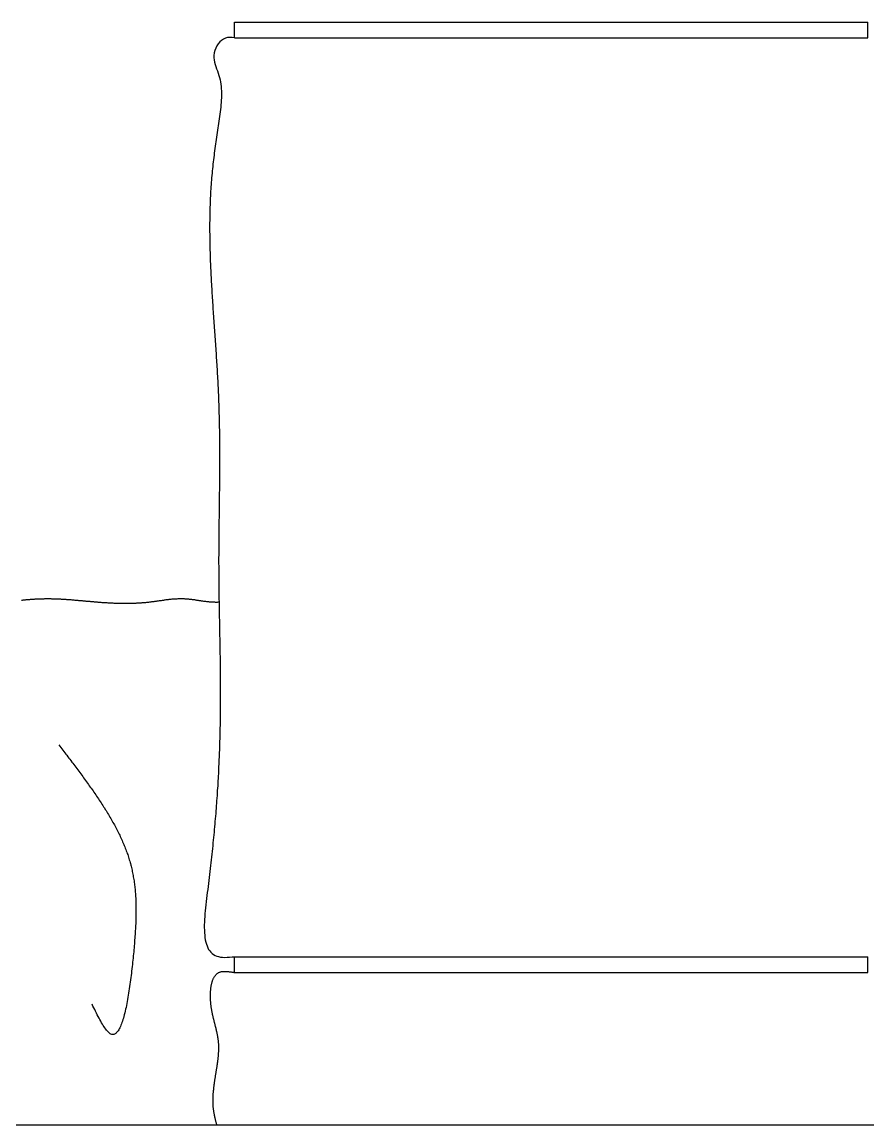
# Model space of a CAD drawing. Extents: x 443 to 1217, y -1921 to -677.
# Drawn here: x 558.48 to 575.82, y -1022.19 to -999.59 of the extents above; entities that cross this region are included whole.
import ezdxf

# ---------------------------------------------------------------- set-up
doc = ezdxf.new("R2010")
doc.units = 0
doc.header["$MEASUREMENT"] = 0
for name, color, linetype in [('1', 7, 'CONTINUOUS'), ('3', 8, 'CONTINUOUS'), ('7', 7, 'CONTINUOUS')]:
    doc.layers.add(name, color=color, linetype=linetype)

msp = doc.modelspace()

# ---------------------------------------------------------------- linework, layer by layer
at = {"layer": '1', "color": 7}
for p, q in [((558.72, -1011.416), (558.735, -1011.415)), ((558.735, -1011.415), (558.75, -1011.414)), ((558.75, -1011.414), (558.765, -1011.414)), ((558.765, -1011.414), (558.781, -1011.413)), ((558.781, -1011.413), (558.796, -1011.412)), ((558.796, -1011.412), (558.811, -1011.411)), ((558.811, -1011.411), (558.828, -1011.411)), ((558.828, -1011.411), (558.843, -1011.41)), ((558.843, -1011.41), (558.858, -1011.41)), ((558.858, -1011.41), (558.873, -1011.409)), ((558.873, -1011.409), (558.889, -1011.409)), ((558.889, -1011.409), (558.904, -1011.408)), ((558.904, -1011.408), (558.919, -1011.408)), ((558.919, -1011.408), (558.934, -1011.408)), ((558.934, -1011.408), (558.95, -1011.407)), ((558.95, -1011.407), (558.965, -1011.407)), ((558.965, -1011.407), (558.98, -1011.407)), ((558.98, -1011.407), (558.995, -1011.407)), ((558.995, -1011.407), (559.011, -1011.407)), ((559.011, -1011.407), (559.026, -1011.407)), ((559.026, -1011.407), (559.041, -1011.407)), ((559.041, -1011.407), (559.056, -1011.407)), ((559.056, -1011.407), (559.072, -1011.407)), ((559.072, -1011.407), (559.088, -1011.408)), ((559.088, -1011.408), (559.103, -1011.408)), ((559.103, -1011.408), (559.119, -1011.408)), ((559.119, -1011.408), (559.134, -1011.409)), ((559.134, -1011.409), (559.149, -1011.409)), ((559.149, -1011.409), (559.164, -1011.409)), ((559.164, -1011.409), (559.18, -1011.41)), ((559.18, -1011.41), (559.195, -1011.411)), ((559.195, -1011.411), (559.21, -1011.411)), ((559.21, -1011.411), (559.225, -1011.412)), ((559.225, -1011.412), (559.241, -1011.412)), ((559.241, -1011.412), (559.256, -1011.413)), ((559.256, -1011.413), (559.271, -1011.414)), ((559.271, -1011.414), (559.286, -1011.415)), ((559.286, -1011.415), (559.302, -1011.415)), ((559.302, -1011.415), (559.317, -1011.416)), ((561.543, -1011.416), (561.559, -1011.414)), ((561.559, -1011.414), (561.574, -1011.413)), ((561.574, -1011.413), (561.589, -1011.412)), ((561.589, -1011.412), (561.604, -1011.411)), ((561.604, -1011.411), (561.62, -1011.41)), ((561.62, -1011.41), (561.635, -1011.409)), ((561.635, -1011.409), (561.65, -1011.408)), ((561.65, -1011.408), (561.665, -1011.408)), ((561.665, -1011.408), (561.681, -1011.407)), ((561.681, -1011.407), (561.696, -1011.407)), ((561.696, -1011.407), (561.711, -1011.406)), ((561.711, -1011.406), (561.727, -1011.406)), ((561.727, -1011.406), (561.742, -1011.406)), ((561.742, -1011.406), (561.757, -1011.406)), ((561.757, -1011.406), (561.772, -1011.406)), ((561.772, -1011.406), (561.788, -1011.407)), ((561.788, -1011.407), (561.803, -1011.407)), ((561.803, -1011.407), (561.818, -1011.408)), ((561.818, -1011.408), (561.833, -1011.409)), ((561.833, -1011.409), (561.849, -1011.41)), ((561.849, -1011.41), (561.864, -1011.411)), ((561.864, -1011.411), (561.879, -1011.412)), ((561.879, -1011.412), (561.894, -1011.413)), ((561.894, -1011.413), (561.91, -1011.415)), ((561.91, -1011.415), (561.925, -1011.416)), ((558.474, -1011.437), (558.49, -1011.435)), ((558.49, -1011.435), (558.505, -1011.434)), ((558.505, -1011.434), (558.52, -1011.433)), ((558.52, -1011.433), (558.536, -1011.431)), ((558.536, -1011.431), (558.551, -1011.43)), ((558.551, -1011.43), (558.567, -1011.428)), ((558.567, -1011.428), (558.582, -1011.427)), ((558.582, -1011.427), (558.598, -1011.425)), ((558.598, -1011.425), (558.613, -1011.424)), ((558.613, -1011.424), (558.628, -1011.423)), ((558.628, -1011.423), (558.643, -1011.422)), ((558.643, -1011.422), (558.659, -1011.421)), ((558.659, -1011.421), (558.674, -1011.42)), ((558.674, -1011.42), (558.689, -1011.419)), ((558.689, -1011.419), (558.704, -1011.418)), ((558.704, -1011.418), (558.72, -1011.416)), ((559.317, -1011.416), (559.333, -1011.418)), ((559.333, -1011.418), (559.349, -1011.419)), ((559.349, -1011.419), (559.364, -1011.42)), ((559.364, -1011.42), (559.379, -1011.421)), ((559.379, -1011.421), (559.394, -1011.422)), ((559.394, -1011.422), (559.41, -1011.423)), ((559.41, -1011.423), (559.425, -1011.424)), ((559.425, -1011.424), (559.44, -1011.425)), ((559.44, -1011.425), (559.455, -1011.426)), ((559.455, -1011.426), (559.471, -1011.427)), ((559.471, -1011.427), (559.486, -1011.428)), ((559.486, -1011.428), (559.501, -1011.43)), ((559.501, -1011.43), (559.516, -1011.431)), ((559.516, -1011.431), (559.532, -1011.432)), ((559.532, -1011.432), (559.547, -1011.434)), ((559.547, -1011.434), (559.563, -1011.435)), ((559.563, -1011.435), (559.578, -1011.436)), ((559.578, -1011.436), (559.594, -1011.437)), ((559.594, -1011.437), (559.609, -1011.438)), ((559.609, -1011.438), (559.624, -1011.44)), ((559.624, -1011.44), (559.64, -1011.442)), ((559.64, -1011.442), (559.655, -1011.443)), ((559.655, -1011.443), (559.67, -1011.445)), ((559.67, -1011.445), (559.685, -1011.446)), ((559.685, -1011.446), (559.701, -1011.447)), ((559.701, -1011.447), (559.716, -1011.448)), ((559.716, -1011.448), (559.731, -1011.45)), ((559.731, -1011.45), (559.746, -1011.451)), ((559.746, -1011.451), (559.762, -1011.452)), ((559.762, -1011.452), (559.778, -1011.455)), ((559.778, -1011.455), (559.793, -1011.456)), ((559.793, -1011.456), (559.808, -1011.457)), ((559.808, -1011.457), (559.824, -1011.458)), ((559.824, -1011.458), (559.839, -1011.46)), ((559.839, -1011.46), (559.854, -1011.461)), ((559.854, -1011.461), (559.869, -1011.462)), ((559.869, -1011.462), (559.885, -1011.463)), ((559.885, -1011.463), (559.9, -1011.466)), ((559.9, -1011.466), (559.915, -1011.467)), ((559.915, -1011.467), (559.93, -1011.468)), ((559.93, -1011.468), (559.947, -1011.469)), ((559.947, -1011.469), (559.962, -1011.471)), ((559.962, -1011.471), (559.977, -1011.472)), ((559.977, -1011.472), (559.993, -1011.473)), ((559.993, -1011.473), (560.008, -1011.474)), ((560.008, -1011.474), (560.023, -1011.475)), ((560.023, -1011.475), (560.038, -1011.476)), ((560.038, -1011.476), (560.054, -1011.478)), ((560.054, -1011.478), (560.069, -1011.48)), ((560.069, -1011.48), (560.084, -1011.481)), ((560.084, -1011.481), (560.1, -1011.482)), ((560.1, -1011.482), (560.116, -1011.483)), ((560.116, -1011.483), (560.131, -1011.484)), ((560.131, -1011.484), (560.146, -1011.485)), ((560.146, -1011.485), (560.162, -1011.486)), ((560.162, -1011.486), (560.177, -1011.487)), ((560.177, -1011.487), (560.192, -1011.487)), ((560.192, -1011.487), (560.207, -1011.488)), ((560.207, -1011.488), (560.223, -1011.489)), ((560.223, -1011.489), (560.238, -1011.491)), ((560.238, -1011.491), (560.254, -1011.492)), ((560.254, -1011.492), (560.269, -1011.493)), ((560.269, -1011.493), (560.285, -1011.493)), ((560.285, -1011.493), (560.3, -1011.494)), ((560.3, -1011.494), (560.315, -1011.495)), ((560.315, -1011.495), (560.33, -1011.495)), ((560.33, -1011.495), (560.346, -1011.496)), ((560.346, -1011.496), (560.361, -1011.497)), ((560.361, -1011.497), (560.376, -1011.497)), ((560.376, -1011.497), (560.393, -1011.498)), ((560.393, -1011.498), (560.408, -1011.498)), ((560.408, -1011.498), (560.423, -1011.499)), ((560.423, -1011.499), (560.438, -1011.499)), ((560.438, -1011.499), (560.454, -1011.499)), ((560.454, -1011.499), (560.469, -1011.5)), ((560.469, -1011.5), (560.484, -1011.5)), ((560.484, -1011.5), (560.499, -1011.5)), ((560.499, -1011.5), (560.515, -1011.501)), ((560.515, -1011.501), (560.531, -1011.501)), ((560.531, -1011.501), (560.546, -1011.501)), ((560.546, -1011.501), (560.561, -1011.501)), ((560.561, -1011.501), (560.577, -1011.501)), ((560.577, -1011.501), (560.592, -1011.501)), ((560.592, -1011.501), (560.607, -1011.501)), ((560.607, -1011.501), (560.623, -1011.501)), ((560.623, -1011.501), (560.638, -1011.501)), ((560.638, -1011.501), (560.653, -1011.501)), ((560.653, -1011.501), (560.669, -1011.501)), ((560.669, -1011.501), (560.685, -1011.501)), ((560.685, -1011.501), (560.7, -1011.501)), ((560.7, -1011.501), (560.715, -1011.5)), ((560.715, -1011.5), (560.73, -1011.5)), ((560.73, -1011.5), (560.746, -1011.5)), ((560.746, -1011.5), (560.761, -1011.499)), ((560.761, -1011.499), (560.776, -1011.499)), ((560.776, -1011.499), (560.791, -1011.498)), ((560.791, -1011.498), (560.807, -1011.497)), ((560.807, -1011.497), (560.823, -1011.497)), ((560.823, -1011.497), (560.838, -1011.496)), ((560.838, -1011.496), (560.854, -1011.495)), ((560.854, -1011.495), (560.869, -1011.495)), ((560.869, -1011.495), (560.884, -1011.494)), ((560.884, -1011.494), (560.899, -1011.493)), ((560.899, -1011.493), (560.915, -1011.492)), ((560.915, -1011.492), (560.93, -1011.491)), ((560.93, -1011.491), (560.945, -1011.489)), ((560.945, -1011.489), (560.96, -1011.488)), ((560.96, -1011.488), (560.977, -1011.487)), ((560.977, -1011.487), (560.992, -1011.485)), ((560.992, -1011.485), (561.007, -1011.484)), ((561.007, -1011.484), (561.022, -1011.483)), ((561.022, -1011.483), (561.038, -1011.482)), ((561.038, -1011.482), (561.053, -1011.48)), ((561.053, -1011.48), (561.068, -1011.479)), ((561.068, -1011.479), (561.084, -1011.476)), ((561.084, -1011.476), (561.099, -1011.474)), ((561.099, -1011.474), (561.114, -1011.473)), ((561.114, -1011.473), (561.129, -1011.471)), ((561.129, -1011.471), (561.145, -1011.469)), ((561.145, -1011.469), (561.16, -1011.467)), ((561.16, -1011.467), (561.176, -1011.464)), ((561.176, -1011.464), (561.191, -1011.463)), ((561.191, -1011.463), (561.207, -1011.461)), ((561.207, -1011.461), (561.222, -1011.459)), ((561.222, -1011.459), (561.237, -1011.457)), ((561.237, -1011.457), (561.252, -1011.455)), ((561.252, -1011.455), (561.268, -1011.452)), ((561.268, -1011.452), (561.283, -1011.45)), ((561.283, -1011.45), (561.298, -1011.448)), ((561.298, -1011.448), (561.313, -1011.446)), ((561.313, -1011.446), (561.329, -1011.444)), ((561.329, -1011.444), (561.344, -1011.442)), ((561.344, -1011.442), (561.359, -1011.439)), ((561.359, -1011.439), (561.375, -1011.437)), ((561.375, -1011.437), (561.39, -1011.435)), ((561.39, -1011.435), (561.405, -1011.433)), ((561.405, -1011.433), (561.42, -1011.431)), ((561.42, -1011.431), (561.436, -1011.428)), ((561.436, -1011.428), (561.451, -1011.426)), ((561.451, -1011.426), (561.466, -1011.425)), ((561.466, -1011.425), (561.482, -1011.423)), ((561.482, -1011.423), (561.498, -1011.421)), ((561.498, -1011.421), (561.513, -1011.42)), ((561.513, -1011.42), (561.528, -1011.418)), ((561.528, -1011.418), (561.543, -1011.416)), ((561.925, -1011.416), (561.94, -1011.419)), ((561.94, -1011.419), (561.955, -1011.421)), ((561.955, -1011.421), (561.971, -1011.423)), ((561.971, -1011.423), (561.986, -1011.424)), ((561.986, -1011.424), (562.001, -1011.426)), ((562.001, -1011.426), (562.016, -1011.428)), ((562.016, -1011.428), (562.032, -1011.431)), ((562.032, -1011.431), (562.047, -1011.433)), ((562.047, -1011.433), (562.062, -1011.435)), ((562.062, -1011.435), (562.077, -1011.437)), ((562.077, -1011.437), (562.093, -1011.44)), ((562.093, -1011.44), (562.108, -1011.443)), ((562.108, -1011.443), (562.123, -1011.445)), ((562.123, -1011.445), (562.138, -1011.447)), ((562.138, -1011.447), (562.154, -1011.449)), ((562.154, -1011.449), (562.169, -1011.451)), ((562.169, -1011.451), (562.184, -1011.454)), ((562.184, -1011.454), (562.2, -1011.456)), ((562.2, -1011.456), (562.215, -1011.458)), ((562.215, -1011.458), (562.23, -1011.46)), ((562.23, -1011.46), (562.245, -1011.461)), ((562.245, -1011.461), (562.261, -1011.463)), ((562.261, -1011.463), (562.276, -1011.466)), ((562.276, -1011.466), (562.291, -1011.467)), ((562.291, -1011.467), (562.306, -1011.469)), ((562.306, -1011.469), (562.322, -1011.47)), ((562.322, -1011.47), (562.337, -1011.471)), ((562.337, -1011.471), (562.352, -1011.472)), ((562.352, -1011.472), (562.367, -1011.473)), ((562.367, -1011.473), (562.383, -1011.474)), ((562.383, -1011.474), (562.398, -1011.475)), ((562.398, -1011.475), (562.413, -1011.475)), ((562.413, -1011.475), (562.429, -1011.475)), ((562.429, -1011.475), (562.445, -1011.476)), ((562.445, -1011.476), (562.46, -1011.476)), ((562.46, -1011.476), (562.475, -1011.476)), ((562.475, -1011.476), (562.49, -1011.476)), ((562.49, -1011.476), (562.506, -1011.475)), ((562.506, -1011.475), (562.521, -1011.475)), ((559.235, -1014.402), (559.256, -1014.429)), ((559.256, -1014.429), (559.277, -1014.456)), ((559.277, -1014.456), (559.297, -1014.483)), ((559.297, -1014.483), (559.318, -1014.51)), ((559.318, -1014.51), (559.339, -1014.538)), ((559.339, -1014.538), (559.359, -1014.565)), ((559.359, -1014.565), (559.38, -1014.591)), ((559.38, -1014.591), (559.401, -1014.618)), ((559.401, -1014.618), (559.422, -1014.646)), ((559.422, -1014.646), (559.442, -1014.673)), ((559.442, -1014.673), (559.463, -1014.7)), ((559.463, -1014.7), (559.483, -1014.727)), ((559.483, -1014.727), (559.503, -1014.755)), ((559.503, -1014.755), (559.524, -1014.781)), ((559.524, -1014.781), (559.545, -1014.808)), ((559.545, -1014.808), (559.565, -1014.835)), ((559.565, -1014.835), (559.585, -1014.862)), ((559.585, -1014.862), (559.606, -1014.89)), ((559.606, -1014.89), (559.625, -1014.916)), ((559.625, -1014.916), (559.646, -1014.943)), ((559.646, -1014.943), (559.666, -1014.97)), ((559.666, -1014.97), (559.686, -1014.998)), ((559.686, -1014.998), (559.706, -1015.025)), ((559.706, -1015.025), (559.726, -1015.051)), ((559.726, -1015.051), (559.745, -1015.078)), ((559.745, -1015.078), (559.765, -1015.106)), ((559.765, -1015.106), (559.784, -1015.133)), ((559.784, -1015.133), (559.804, -1015.16)), ((559.804, -1015.16), (559.824, -1015.186)), ((559.824, -1015.186), (559.843, -1015.213)), ((559.843, -1015.213), (559.862, -1015.241)), ((559.862, -1015.241), (559.881, -1015.268)), ((559.881, -1015.268), (559.9, -1015.294)), ((559.9, -1015.294), (559.92, -1015.321)), ((559.92, -1015.321), (559.938, -1015.349)), ((559.938, -1015.349), (559.957, -1015.376)), ((559.957, -1015.376), (559.975, -1015.402)), ((559.975, -1015.402), (559.994, -1015.429)), ((559.994, -1015.429), (560.012, -1015.456)), ((560.012, -1015.456), (560.03, -1015.483)), ((560.03, -1015.483), (560.048, -1015.51)), ((560.048, -1015.51), (560.066, -1015.537)), ((560.066, -1015.537), (560.084, -1015.563)), ((560.084, -1015.563), (560.102, -1015.591)), ((560.102, -1015.591), (560.119, -1015.618)), ((560.119, -1015.618), (560.136, -1015.644)), ((560.136, -1015.644), (560.153, -1015.671)), ((560.153, -1015.671), (560.17, -1015.697)), ((560.17, -1015.697), (560.187, -1015.725)), ((560.187, -1015.725), (560.204, -1015.752)), ((560.204, -1015.752), (560.22, -1015.778)), ((560.22, -1015.778), (560.237, -1015.805)), ((560.237, -1015.805), (560.253, -1015.831)), ((560.253, -1015.831), (560.268, -1015.859)), ((560.268, -1015.859), (560.285, -1015.885)), ((560.285, -1015.885), (560.3, -1015.912)), ((560.3, -1015.912), (560.315, -1015.938)), ((560.315, -1015.938), (560.33, -1015.965)), ((560.33, -1015.965), (560.346, -1015.992)), ((560.346, -1015.992), (560.361, -1016.019)), ((560.361, -1016.019), (560.375, -1016.045)), ((560.375, -1016.045), (560.389, -1016.072)), ((560.389, -1016.072), (560.403, -1016.098)), ((560.403, -1016.098), (560.418, -1016.125)), ((560.418, -1016.125), (560.432, -1016.152)), ((560.432, -1016.152), (560.445, -1016.178)), ((560.445, -1016.178), (560.458, -1016.205)), ((560.458, -1016.205), (560.471, -1016.231)), ((560.471, -1016.231), (560.484, -1016.257)), ((560.484, -1016.257), (560.497, -1016.285)), ((560.497, -1016.285), (560.509, -1016.311)), ((560.509, -1016.311), (560.521, -1016.337)), ((560.521, -1016.337), (560.533, -1016.363)), ((560.533, -1016.363), (560.545, -1016.39)), ((560.545, -1016.39), (560.557, -1016.417)), ((560.557, -1016.417), (560.568, -1016.443)), ((560.568, -1016.443), (560.579, -1016.469)), ((560.579, -1016.469), (560.59, -1016.496)), ((560.59, -1016.496), (560.6, -1016.522)), ((560.6, -1016.522), (560.611, -1016.548)), ((560.611, -1016.548), (560.62, -1016.575)), ((560.62, -1016.575), (560.63, -1016.601)), ((560.63, -1016.601), (560.639, -1016.627)), ((560.639, -1016.627), (560.648, -1016.653)), ((560.648, -1016.653), (560.657, -1016.68)), ((560.657, -1016.68), (560.665, -1016.706)), ((560.665, -1016.706), (560.674, -1016.733)), ((560.674, -1016.733), (560.681, -1016.759)), ((560.681, -1016.759), (560.69, -1016.785)), ((560.69, -1016.785), (560.698, -1016.812)), ((560.698, -1016.812), (560.704, -1016.838)), ((560.704, -1016.838), (560.712, -1016.866)), ((560.712, -1016.866), (560.718, -1016.892)), ((560.718, -1016.892), (560.725, -1016.919)), ((560.725, -1016.919), (560.732, -1016.945)), ((560.732, -1016.945), (560.738, -1016.972)), ((560.738, -1016.972), (560.743, -1017)), ((560.743, -1017), (560.749, -1017.027)), ((560.749, -1017.027), (560.754, -1017.054)), ((560.754, -1017.054), (560.76, -1017.081)), ((560.76, -1017.081), (560.764, -1017.109)), ((560.764, -1017.109), (560.77, -1017.137)), ((560.77, -1017.137), (560.774, -1017.164)), ((560.774, -1017.164), (560.778, -1017.193)), ((560.778, -1017.193), (560.782, -1017.221)), ((560.782, -1017.221), (560.786, -1017.249)), ((560.786, -1017.249), (560.789, -1017.278)), ((560.789, -1017.278), (560.793, -1017.306)), ((560.793, -1017.306), (560.796, -1017.335)), ((560.796, -1017.335), (560.799, -1017.364)), ((560.799, -1017.364), (560.801, -1017.393)), ((560.801, -1017.393), (560.805, -1017.422)), ((560.805, -1017.422), (560.807, -1017.453)), ((560.807, -1017.453), (560.809, -1017.482)), ((560.809, -1017.482), (560.81, -1017.513)), ((560.81, -1017.513), (560.812, -1017.543)), ((560.812, -1017.543), (560.813, -1017.574)), ((560.813, -1017.574), (560.814, -1017.604)), ((560.814, -1017.604), (560.815, -1017.636)), ((560.815, -1017.636), (560.817, -1017.668)), ((560.817, -1017.668), (560.818, -1017.699)), ((560.818, -1017.699), (560.818, -1017.731)), ((560.818, -1017.731), (560.818, -1017.764)), ((560.815, -1017.963), (560.814, -1017.998)), ((560.817, -1017.929), (560.815, -1017.963)), ((560.818, -1017.895), (560.817, -1017.929)), ((560.818, -1017.764), (560.818, -1017.796)), ((560.818, -1017.796), (560.818, -1017.829)), ((560.818, -1017.829), (560.818, -1017.862)), ((560.818, -1017.862), (560.818, -1017.895)), ((560.807, -1018.176), (560.805, -1018.213)), ((560.809, -1018.14), (560.807, -1018.176)), ((560.81, -1018.104), (560.809, -1018.14)), ((560.812, -1018.068), (560.81, -1018.104)), ((560.813, -1018.033), (560.812, -1018.068)), ((560.814, -1017.998), (560.813, -1018.033)), ((560.791, -1018.402), (560.788, -1018.441)), ((560.795, -1018.363), (560.791, -1018.402)), ((560.797, -1018.325), (560.795, -1018.363)), ((560.8, -1018.288), (560.797, -1018.325)), ((560.802, -1018.25), (560.8, -1018.288)), ((560.805, -1018.213), (560.802, -1018.25)), ((560.771, -1018.644), (560.766, -1018.686)), ((560.775, -1018.603), (560.771, -1018.644)), ((560.778, -1018.561), (560.775, -1018.603)), ((560.782, -1018.521), (560.778, -1018.561)), ((560.785, -1018.481), (560.782, -1018.521)), ((560.788, -1018.441), (560.785, -1018.481)), ((560.749, -1018.859), (560.745, -1018.902)), ((560.753, -1018.814), (560.749, -1018.859)), ((560.759, -1018.772), (560.753, -1018.814)), ((560.763, -1018.728), (560.759, -1018.772)), ((560.766, -1018.686), (560.763, -1018.728)), ((560.724, -1019.083), (560.718, -1019.128)), ((560.729, -1019.038), (560.724, -1019.083)), ((560.735, -1018.993), (560.729, -1019.038)), ((560.739, -1018.947), (560.735, -1018.993)), ((560.745, -1018.902), (560.739, -1018.947)), ((560.694, -1019.31), (560.688, -1019.356)), ((560.701, -1019.265), (560.694, -1019.31)), ((560.706, -1019.22), (560.701, -1019.265)), ((560.713, -1019.174), (560.706, -1019.22)), ((560.718, -1019.128), (560.713, -1019.174)), ((560.661, -1019.533), (560.653, -1019.576)), ((560.668, -1019.49), (560.661, -1019.533)), ((560.675, -1019.445), (560.668, -1019.49)), ((560.681, -1019.401), (560.675, -1019.445)), ((560.688, -1019.356), (560.681, -1019.401)), ((559.937, -1019.756), (559.918, -1019.719)), ((559.954, -1019.792), (559.937, -1019.756)), ((560.623, -1019.744), (560.614, -1019.783)), ((560.63, -1019.702), (560.623, -1019.744)), ((560.638, -1019.661), (560.63, -1019.702)), ((560.647, -1019.62), (560.638, -1019.661)), ((560.653, -1019.576), (560.647, -1019.62)), ((559.972, -1019.828), (559.954, -1019.792)), ((559.99, -1019.864), (559.972, -1019.828)), ((560.008, -1019.9), (559.99, -1019.864)), ((560.025, -1019.935), (560.008, -1019.9)), ((560.044, -1019.968), (560.025, -1019.935)), ((560.061, -1020.002), (560.044, -1019.968)), ((560.079, -1020.035), (560.061, -1020.002)), ((560.56, -1020.002), (560.551, -1020.035)), ((560.57, -1019.968), (560.56, -1020.002)), ((560.579, -1019.933), (560.57, -1019.968)), ((560.588, -1019.897), (560.579, -1019.933)), ((560.597, -1019.86), (560.588, -1019.897)), ((560.606, -1019.822), (560.597, -1019.86)), ((560.614, -1019.783), (560.606, -1019.822)), ((560.096, -1020.066), (560.079, -1020.035)), ((560.114, -1020.097), (560.096, -1020.066)), ((560.13, -1020.125), (560.114, -1020.097)), ((560.147, -1020.154), (560.13, -1020.125)), ((560.164, -1020.18), (560.147, -1020.154)), ((560.181, -1020.204), (560.164, -1020.18)), ((560.197, -1020.228), (560.181, -1020.204)), ((560.214, -1020.248), (560.197, -1020.228)), ((560.476, -1020.222), (560.464, -1020.243)), ((560.487, -1020.2), (560.476, -1020.222)), ((560.498, -1020.176), (560.487, -1020.2)), ((560.509, -1020.151), (560.498, -1020.176)), ((560.52, -1020.124), (560.509, -1020.151)), ((560.53, -1020.096), (560.52, -1020.124)), ((560.541, -1020.066), (560.53, -1020.096)), ((560.551, -1020.035), (560.541, -1020.066)), ((560.23, -1020.267), (560.214, -1020.248)), ((560.245, -1020.284), (560.23, -1020.267)), ((560.261, -1020.3), (560.245, -1020.284)), ((560.277, -1020.312), (560.261, -1020.3)), ((560.291, -1020.323), (560.277, -1020.312)), ((560.306, -1020.33), (560.291, -1020.323)), ((560.321, -1020.336), (560.306, -1020.33)), ((560.336, -1020.338), (560.321, -1020.336)), ((560.35, -1020.339), (560.336, -1020.338)), ((560.363, -1020.337), (560.35, -1020.339)), ((560.377, -1020.332), (560.363, -1020.337)), ((560.39, -1020.326), (560.377, -1020.332)), ((560.403, -1020.317), (560.39, -1020.326)), ((560.415, -1020.306), (560.403, -1020.317)), ((560.429, -1020.293), (560.415, -1020.306)), ((560.441, -1020.278), (560.429, -1020.293)), ((560.453, -1020.261), (560.441, -1020.278)), ((560.464, -1020.243), (560.453, -1020.261))]:
    msp.add_line(p, q, dxfattribs=at)
at = {"layer": '3', "linetype": 'Continuous'}
for p, q in [((562.839, -999.916), (562.839, -999.591)), ((575.824, -999.916), (575.824, -999.591)), ((562.839, -1019.07), (562.839, -1018.745)), ((575.824, -1019.07), (575.824, -1018.745))]:
    msp.add_line(p, q, dxfattribs=at)
at = {"layer": '3', "color": 3, "linetype": 'Continuous'}
for p, q in [((562.839, -999.591), (575.824, -999.591)), ((562.839, -999.916), (575.824, -999.916)), ((562.839, -1018.745), (575.824, -1018.745)), ((562.839, -1019.07), (575.824, -1019.07))]:
    msp.add_line(p, q, dxfattribs=at)
at = {"layer": '3', "color": 3}
for p, q in [((562.475, -1000.081), (562.452, -1000.128)), ((562.504, -1000.039), (562.475, -1000.081)), ((562.535, -999.999), (562.504, -1000.039)), ((562.571, -999.967), (562.535, -999.999)), ((562.61, -999.94), (562.571, -999.967)), ((562.652, -999.921), (562.61, -999.94)), ((562.696, -999.91), (562.652, -999.921)), ((562.743, -999.908), (562.696, -999.91)), ((562.79, -999.91), (562.743, -999.908)), ((562.838, -999.916), (562.79, -999.91)), ((562.422, -1000.225), (562.415, -1000.274)), ((562.415, -1000.274), (562.415, -1000.322)), ((562.415, -1000.322), (562.42, -1000.368)), ((562.435, -1000.176), (562.422, -1000.225)), ((562.452, -1000.128), (562.435, -1000.176)), ((562.42, -1000.368), (562.429, -1000.415)), ((562.429, -1000.415), (562.441, -1000.459)), ((562.441, -1000.459), (562.457, -1000.504)), ((562.457, -1000.504), (562.472, -1000.549)), ((562.472, -1000.549), (562.488, -1000.593)), ((562.488, -1000.593), (562.505, -1000.638)), ((562.505, -1000.638), (562.519, -1000.683)), ((562.519, -1000.683), (562.532, -1000.727)), ((562.532, -1000.727), (562.543, -1000.773)), ((562.543, -1000.773), (562.552, -1000.819)), ((562.552, -1000.819), (562.558, -1000.865)), ((562.558, -1000.865), (562.564, -1000.912)), ((562.564, -1000.912), (562.568, -1000.957)), ((562.568, -1000.957), (562.57, -1001.004)), ((562.57, -1001.004), (562.571, -1001.051)), ((562.565, -1001.241), (562.561, -1001.288)), ((562.568, -1001.193), (562.565, -1001.241)), ((562.57, -1001.146), (562.568, -1001.193)), ((562.571, -1001.098), (562.57, -1001.146)), ((562.571, -1001.051), (562.571, -1001.098)), ((562.545, -1001.43), (562.538, -1001.478)), ((562.55, -1001.382), (562.545, -1001.43)), ((562.556, -1001.336), (562.55, -1001.382)), ((562.561, -1001.288), (562.556, -1001.336)), ((562.511, -1001.668), (562.504, -1001.715)), ((562.518, -1001.62), (562.511, -1001.668)), ((562.525, -1001.573), (562.518, -1001.62)), ((562.532, -1001.525), (562.525, -1001.573)), ((562.538, -1001.478), (562.532, -1001.525)), ((562.476, -1001.902), (562.47, -1001.949)), ((562.483, -1001.857), (562.476, -1001.902)), ((562.489, -1001.809), (562.483, -1001.857)), ((562.497, -1001.762), (562.489, -1001.809)), ((562.504, -1001.715), (562.497, -1001.762)), ((562.443, -1002.136), (562.437, -1002.182)), ((562.449, -1002.089), (562.443, -1002.136)), ((562.456, -1002.043), (562.449, -1002.089)), ((562.462, -1001.996), (562.456, -1002.043)), ((562.47, -1001.949), (562.462, -1001.996)), ((562.413, -1002.367), (562.407, -1002.413)), ((562.419, -1002.321), (562.413, -1002.367)), ((562.424, -1002.275), (562.419, -1002.321)), ((562.431, -1002.228), (562.424, -1002.275)), ((562.437, -1002.182), (562.431, -1002.228)), ((562.386, -1002.598), (562.382, -1002.643)), ((562.391, -1002.552), (562.386, -1002.598)), ((562.397, -1002.505), (562.391, -1002.552)), ((562.401, -1002.459), (562.397, -1002.505)), ((562.407, -1002.413), (562.401, -1002.459)), ((562.368, -1002.782), (562.365, -1002.829)), ((562.373, -1002.736), (562.368, -1002.782)), ((562.377, -1002.69), (562.373, -1002.736)), ((562.382, -1002.643), (562.377, -1002.69)), ((562.352, -1003.013), (562.349, -1003.059)), ((562.354, -1002.967), (562.352, -1003.013)), ((562.358, -1002.92), (562.354, -1002.967)), ((562.361, -1002.874), (562.358, -1002.92)), ((562.365, -1002.829), (562.361, -1002.874)), ((562.339, -1003.244), (562.338, -1003.29)), ((562.341, -1003.197), (562.339, -1003.244)), ((562.343, -1003.151), (562.341, -1003.197)), ((562.347, -1003.105), (562.343, -1003.151)), ((562.349, -1003.059), (562.347, -1003.105)), ((562.334, -1003.429), (562.331, -1003.475)), ((562.331, -1003.475), (562.331, -1003.522)), ((562.335, -1003.382), (562.334, -1003.429)), ((562.336, -1003.337), (562.335, -1003.382)), ((562.338, -1003.29), (562.336, -1003.337)), ((562.329, -1003.66), (562.328, -1003.707)), ((562.328, -1003.707), (562.328, -1003.753)), ((562.33, -1003.568), (562.329, -1003.614)), ((562.329, -1003.614), (562.329, -1003.66)), ((562.331, -1003.522), (562.33, -1003.568)), ((562.328, -1003.753), (562.328, -1003.8)), ((562.328, -1003.8), (562.328, -1003.845)), ((562.328, -1003.845), (562.328, -1003.892)), ((562.328, -1003.892), (562.329, -1003.938)), ((562.329, -1003.938), (562.329, -1003.985)), ((562.329, -1003.985), (562.33, -1004.032)), ((562.33, -1004.032), (562.33, -1004.078)), ((562.33, -1004.078), (562.331, -1004.124)), ((562.331, -1004.124), (562.332, -1004.171)), ((562.332, -1004.171), (562.334, -1004.217)), ((562.334, -1004.217), (562.335, -1004.264)), ((562.335, -1004.264), (562.336, -1004.311)), ((562.336, -1004.311), (562.338, -1004.357)), ((562.338, -1004.357), (562.339, -1004.403)), ((562.339, -1004.403), (562.341, -1004.45)), ((562.341, -1004.45), (562.342, -1004.497)), ((562.342, -1004.497), (562.344, -1004.543)), ((562.344, -1004.543), (562.347, -1004.59)), ((562.347, -1004.59), (562.349, -1004.637)), ((562.349, -1004.637), (562.351, -1004.684)), ((562.351, -1004.684), (562.353, -1004.73)), ((562.353, -1004.73), (562.355, -1004.776)), ((562.355, -1004.776), (562.358, -1004.823)), ((562.358, -1004.823), (562.36, -1004.87)), ((562.36, -1004.87), (562.362, -1004.917)), ((562.362, -1004.917), (562.365, -1004.964)), ((562.365, -1004.964), (562.367, -1005.01)), ((562.367, -1005.01), (562.371, -1005.057)), ((562.371, -1005.057), (562.373, -1005.104)), ((562.373, -1005.104), (562.376, -1005.151)), ((562.376, -1005.151), (562.379, -1005.198)), ((562.379, -1005.198), (562.382, -1005.245)), ((562.382, -1005.245), (562.385, -1005.292)), ((562.385, -1005.292), (562.388, -1005.339)), ((562.388, -1005.339), (562.391, -1005.385)), ((562.391, -1005.385), (562.393, -1005.432)), ((562.393, -1005.432), (562.397, -1005.479)), ((562.397, -1005.479), (562.4, -1005.526)), ((562.4, -1005.526), (562.403, -1005.573)), ((562.403, -1005.573), (562.407, -1005.62)), ((562.407, -1005.62), (562.41, -1005.667)), ((562.41, -1005.667), (562.413, -1005.713)), ((562.413, -1005.713), (562.416, -1005.761)), ((562.416, -1005.761), (562.42, -1005.808)), ((562.42, -1005.808), (562.423, -1005.855)), ((562.423, -1005.855), (562.426, -1005.902)), ((562.426, -1005.902), (562.429, -1005.949)), ((562.429, -1005.949), (562.433, -1005.997)), ((562.433, -1005.997), (562.436, -1006.044)), ((562.436, -1006.044), (562.439, -1006.09)), ((562.439, -1006.09), (562.443, -1006.138)), ((562.443, -1006.138), (562.446, -1006.185)), ((562.446, -1006.185), (562.449, -1006.232)), ((562.449, -1006.232), (562.452, -1006.28)), ((562.452, -1006.28), (562.456, -1006.327)), ((562.456, -1006.327), (562.459, -1006.375)), ((562.459, -1006.375), (562.461, -1006.422)), ((562.461, -1006.422), (562.464, -1006.469)), ((562.464, -1006.469), (562.468, -1006.517)), ((562.468, -1006.517), (562.471, -1006.563)), ((562.471, -1006.563), (562.473, -1006.611)), ((562.473, -1006.611), (562.476, -1006.658)), ((562.476, -1006.658), (562.48, -1006.706)), ((562.48, -1006.706), (562.482, -1006.754)), ((562.482, -1006.754), (562.485, -1006.801)), ((562.485, -1006.801), (562.487, -1006.849)), ((562.487, -1006.849), (562.49, -1006.897)), ((562.49, -1006.897), (562.493, -1006.944)), ((562.493, -1006.944), (562.495, -1006.992)), ((562.495, -1006.992), (562.498, -1007.04)), ((562.498, -1007.04), (562.5, -1007.087)), ((562.5, -1007.087), (562.502, -1007.135)), ((562.502, -1007.135), (562.505, -1007.183)), ((562.505, -1007.183), (562.507, -1007.23)), ((562.507, -1007.23), (562.509, -1007.277)), ((562.509, -1007.277), (562.51, -1007.325)), ((562.51, -1007.325), (562.512, -1007.373)), ((562.512, -1007.373), (562.514, -1007.421)), ((562.514, -1007.421), (562.516, -1007.469)), ((562.516, -1007.469), (562.518, -1007.517)), ((562.518, -1007.517), (562.519, -1007.565)), ((562.519, -1007.565), (562.52, -1007.613)), ((562.52, -1007.613), (562.521, -1007.661)), ((562.521, -1007.661), (562.522, -1007.709)), ((562.522, -1007.709), (562.523, -1007.757)), ((562.523, -1007.757), (562.524, -1007.805)), ((562.524, -1007.805), (562.525, -1007.853)), ((562.525, -1007.853), (562.526, -1007.901)), ((562.526, -1007.901), (562.528, -1007.949)), ((562.528, -1007.949), (562.528, -1007.997)), ((562.528, -1007.997), (562.529, -1008.045)), ((562.529, -1008.045), (562.529, -1008.093)), ((562.529, -1008.093), (562.53, -1008.14)), ((562.53, -1008.14), (562.53, -1008.188)), ((562.53, -1008.188), (562.531, -1008.236)), ((562.531, -1008.236), (562.531, -1008.284)), ((562.531, -1008.284), (562.531, -1008.332)), ((562.531, -1008.332), (562.531, -1008.379)), ((562.531, -1008.379), (562.531, -1008.427)), ((562.531, -1008.427), (562.531, -1008.475)), ((562.531, -1008.475), (562.531, -1008.523)), ((562.531, -1008.523), (562.531, -1008.571)), ((562.531, -1008.571), (562.531, -1008.619)), ((562.531, -1008.619), (562.531, -1008.666)), ((562.531, -1008.666), (562.531, -1008.714)), ((562.531, -1008.762), (562.53, -1008.809)), ((562.53, -1008.809), (562.53, -1008.856)), ((562.53, -1008.856), (562.53, -1008.904)), ((562.53, -1008.904), (562.53, -1008.951)), ((562.531, -1008.714), (562.531, -1008.762)), ((562.529, -1009.046), (562.528, -1009.093)), ((562.528, -1009.093), (562.528, -1009.141)), ((562.528, -1009.141), (562.528, -1009.188)), ((562.53, -1008.951), (562.529, -1008.999)), ((562.529, -1008.999), (562.529, -1009.046)), ((562.525, -1009.375), (562.524, -1009.422)), ((562.526, -1009.282), (562.525, -1009.328)), ((562.525, -1009.328), (562.525, -1009.375)), ((562.528, -1009.188), (562.526, -1009.235)), ((562.526, -1009.235), (562.526, -1009.282)), ((562.523, -1009.563), (562.522, -1009.608)), ((562.524, -1009.469), (562.523, -1009.516)), ((562.523, -1009.516), (562.523, -1009.563)), ((562.524, -1009.422), (562.524, -1009.469)), ((562.521, -1009.748), (562.52, -1009.794)), ((562.52, -1009.794), (562.52, -1009.839)), ((562.522, -1009.655), (562.521, -1009.701)), ((562.521, -1009.701), (562.521, -1009.748)), ((562.522, -1009.608), (562.522, -1009.655)), ((562.518, -1010.023), (562.517, -1010.068)), ((562.519, -1009.931), (562.518, -1009.977)), ((562.518, -1009.977), (562.518, -1010.023)), ((562.52, -1009.839), (562.519, -1009.885)), ((562.519, -1009.885), (562.519, -1009.931)), ((562.516, -1010.249), (562.514, -1010.294)), ((562.517, -1010.114), (562.516, -1010.159)), ((562.516, -1010.159), (562.516, -1010.205)), ((562.516, -1010.205), (562.516, -1010.249)), ((562.517, -1010.068), (562.517, -1010.114)), ((562.514, -1010.294), (562.514, -1010.34)), ((562.514, -1010.34), (562.514, -1010.384)), ((562.514, -1010.384), (562.514, -1010.428)), ((562.514, -1010.428), (562.514, -1010.473)), ((562.514, -1010.473), (562.514, -1010.517)), ((562.514, -1010.517), (562.513, -1010.561)), ((562.513, -1010.561), (562.513, -1010.606)), ((562.513, -1010.606), (562.513, -1010.649)), ((562.513, -1010.649), (562.513, -1010.693)), ((562.513, -1010.693), (562.514, -1010.736)), ((562.514, -1010.736), (562.514, -1010.78)), ((562.514, -1010.78), (562.514, -1010.824)), ((562.514, -1010.824), (562.514, -1010.867)), ((562.514, -1010.867), (562.514, -1010.911)), ((562.514, -1010.911), (562.516, -1010.953)), ((562.516, -1010.953), (562.516, -1010.997)), ((562.516, -1010.997), (562.516, -1011.039)), ((562.516, -1011.039), (562.517, -1011.082)), ((562.517, -1011.082), (562.517, -1011.124)), ((562.517, -1011.124), (562.517, -1011.167)), ((562.517, -1011.167), (562.518, -1011.21)), ((562.518, -1011.21), (562.518, -1011.252)), ((562.518, -1011.252), (562.519, -1011.294)), ((562.519, -1011.294), (562.519, -1011.337)), ((562.519, -1011.337), (562.52, -1011.379)), ((562.52, -1011.379), (562.52, -1011.422)), ((562.52, -1011.422), (562.521, -1011.463)), ((562.521, -1011.463), (562.522, -1011.506)), ((562.522, -1011.506), (562.522, -1011.547)), ((562.522, -1011.547), (562.523, -1011.59)), ((562.523, -1011.59), (562.523, -1011.631)), ((562.523, -1011.631), (562.524, -1011.673)), ((562.524, -1011.673), (562.525, -1011.715)), ((562.525, -1011.715), (562.525, -1011.756)), ((562.525, -1011.756), (562.526, -1011.798)), ((562.526, -1011.798), (562.528, -1011.84)), ((562.528, -1011.84), (562.528, -1011.882)), ((562.528, -1011.882), (562.529, -1011.923)), ((562.529, -1011.923), (562.53, -1011.965)), ((562.53, -1011.965), (562.531, -1012.006)), ((562.531, -1012.006), (562.531, -1012.049)), ((562.531, -1012.049), (562.532, -1012.09)), ((562.532, -1012.09), (562.533, -1012.131)), ((562.533, -1012.131), (562.533, -1012.173)), ((562.533, -1012.173), (562.534, -1012.214)), ((562.534, -1012.214), (562.535, -1012.256)), ((562.535, -1012.256), (562.535, -1012.297)), ((562.535, -1012.297), (562.536, -1012.338)), ((562.536, -1012.338), (562.537, -1012.381)), ((562.537, -1012.381), (562.537, -1012.422)), ((562.537, -1012.422), (562.538, -1012.464)), ((562.538, -1012.464), (562.538, -1012.505)), ((562.538, -1012.505), (562.54, -1012.548)), ((562.54, -1012.548), (562.541, -1012.589)), ((562.541, -1012.589), (562.541, -1012.631)), ((562.541, -1012.631), (562.542, -1012.673)), ((562.542, -1012.673), (562.542, -1012.714)), ((562.542, -1012.714), (562.543, -1012.756)), ((562.543, -1012.756), (562.543, -1012.798)), ((562.543, -1012.798), (562.544, -1012.84)), ((562.544, -1012.84), (562.544, -1012.882)), ((562.544, -1012.882), (562.544, -1012.925)), ((562.544, -1012.925), (562.545, -1012.966)), ((562.545, -1012.966), (562.545, -1013.009)), ((562.545, -1013.009), (562.545, -1013.051)), ((562.545, -1013.051), (562.546, -1013.094)), ((562.546, -1013.094), (562.546, -1013.136)), ((562.546, -1013.136), (562.546, -1013.179)), ((562.546, -1013.179), (562.546, -1013.221)), ((562.546, -1013.221), (562.546, -1013.264)), ((562.546, -1013.264), (562.546, -1013.307)), ((562.546, -1013.307), (562.546, -1013.35)), ((562.546, -1013.35), (562.546, -1013.393)), ((562.546, -1013.393), (562.546, -1013.436)), ((562.546, -1013.436), (562.546, -1013.48)), ((562.546, -1013.61), (562.545, -1013.654)), ((562.545, -1013.654), (562.545, -1013.697)), ((562.546, -1013.48), (562.546, -1013.523)), ((562.546, -1013.523), (562.546, -1013.567)), ((562.546, -1013.567), (562.546, -1013.61)), ((562.544, -1013.83), (562.543, -1013.875)), ((562.543, -1013.875), (562.543, -1013.919)), ((562.545, -1013.742), (562.544, -1013.786)), ((562.544, -1013.786), (562.544, -1013.83)), ((562.545, -1013.697), (562.545, -1013.742)), ((562.54, -1014.099), (562.538, -1014.144)), ((562.541, -1014.009), (562.54, -1014.054)), ((562.54, -1014.054), (562.54, -1014.099)), ((562.542, -1013.963), (562.541, -1014.009)), ((562.543, -1013.919), (562.542, -1013.963)), ((562.533, -1014.327), (562.532, -1014.374)), ((562.534, -1014.282), (562.533, -1014.327)), ((562.536, -1014.236), (562.534, -1014.282)), ((562.537, -1014.19), (562.536, -1014.236)), ((562.538, -1014.144), (562.537, -1014.19)), ((562.525, -1014.561), (562.524, -1014.607)), ((562.528, -1014.514), (562.525, -1014.561)), ((562.529, -1014.467), (562.528, -1014.514)), ((562.531, -1014.42), (562.529, -1014.467)), ((562.532, -1014.374), (562.531, -1014.42)), ((562.516, -1014.799), (562.513, -1014.847)), ((562.518, -1014.75), (562.516, -1014.799)), ((562.52, -1014.703), (562.518, -1014.75)), ((562.522, -1014.655), (562.52, -1014.703)), ((562.524, -1014.607), (562.522, -1014.655)), ((562.507, -1014.993), (562.504, -1015.042)), ((562.509, -1014.944), (562.507, -1014.993)), ((562.511, -1014.895), (562.509, -1014.944)), ((562.513, -1014.847), (562.511, -1014.895)), ((562.493, -1015.242), (562.489, -1015.292)), ((562.495, -1015.192), (562.493, -1015.242)), ((562.498, -1015.141), (562.495, -1015.192)), ((562.501, -1015.091), (562.498, -1015.141)), ((562.504, -1015.042), (562.501, -1015.091)), ((562.48, -1015.444), (562.475, -1015.496)), ((562.483, -1015.393), (562.48, -1015.444)), ((562.486, -1015.342), (562.483, -1015.393)), ((562.489, -1015.292), (562.486, -1015.342)), ((562.46, -1015.705), (562.457, -1015.757)), ((562.464, -1015.652), (562.46, -1015.705)), ((562.469, -1015.599), (562.464, -1015.652)), ((562.472, -1015.548), (562.469, -1015.599)), ((562.475, -1015.496), (562.472, -1015.548)), ((562.444, -1015.917), (562.438, -1015.972)), ((562.448, -1015.864), (562.444, -1015.917)), ((562.452, -1015.811), (562.448, -1015.864)), ((562.457, -1015.757), (562.452, -1015.811)), ((562.424, -1016.135), (562.419, -1016.191)), ((562.429, -1016.081), (562.424, -1016.135)), ((562.434, -1016.025), (562.429, -1016.081)), ((562.438, -1015.972), (562.434, -1016.025)), ((562.403, -1016.358), (562.397, -1016.414)), ((562.409, -1016.302), (562.403, -1016.358)), ((562.414, -1016.247), (562.409, -1016.302)), ((562.419, -1016.191), (562.414, -1016.247)), ((562.379, -1016.587), (562.374, -1016.644)), ((562.386, -1016.529), (562.379, -1016.587)), ((562.391, -1016.471), (562.386, -1016.529)), ((562.397, -1016.414), (562.391, -1016.471)), ((562.354, -1016.82), (562.348, -1016.879)), ((562.361, -1016.761), (562.354, -1016.82)), ((562.367, -1016.702), (562.361, -1016.761)), ((562.374, -1016.644), (562.367, -1016.702)), ((562.326, -1017.058), (562.318, -1017.12)), ((562.334, -1016.999), (562.326, -1017.058)), ((562.34, -1016.939), (562.334, -1016.999)), ((562.348, -1016.879), (562.34, -1016.939)), ((562.304, -1017.243), (562.295, -1017.304)), ((562.312, -1017.181), (562.304, -1017.243)), ((562.318, -1017.12), (562.312, -1017.181)), ((562.271, -1017.491), (562.264, -1017.554)), ((562.28, -1017.429), (562.271, -1017.491)), ((562.288, -1017.366), (562.28, -1017.429)), ((562.295, -1017.304), (562.288, -1017.366)), ((562.243, -1017.741), (562.237, -1017.802)), ((562.25, -1017.679), (562.243, -1017.741)), ((562.256, -1017.616), (562.25, -1017.679)), ((562.264, -1017.554), (562.256, -1017.616)), ((562.227, -1017.922), (562.223, -1017.98)), ((562.231, -1017.862), (562.227, -1017.922)), ((562.237, -1017.802), (562.231, -1017.862)), ((562.22, -1018.038), (562.219, -1018.095)), ((562.219, -1018.095), (562.219, -1018.149)), ((562.219, -1018.149), (562.22, -1018.203)), ((562.223, -1017.98), (562.22, -1018.038)), ((562.22, -1018.203), (562.222, -1018.255)), ((562.222, -1018.255), (562.227, -1018.305)), ((562.227, -1018.305), (562.232, -1018.353)), ((562.232, -1018.353), (562.24, -1018.4)), ((562.24, -1018.4), (562.25, -1018.444)), ((562.25, -1018.444), (562.262, -1018.485)), ((562.262, -1018.485), (562.275, -1018.524)), ((562.275, -1018.524), (562.291, -1018.561)), ((562.291, -1018.561), (562.308, -1018.595)), ((562.308, -1018.595), (562.329, -1018.626)), ((562.329, -1018.626), (562.353, -1018.654)), ((562.353, -1018.654), (562.378, -1018.679)), ((562.378, -1018.679), (562.408, -1018.701)), ((562.408, -1018.701), (562.439, -1018.719)), ((562.439, -1018.719), (562.473, -1018.734)), ((562.473, -1018.734), (562.511, -1018.744)), ((562.511, -1018.744), (562.552, -1018.752)), ((562.552, -1018.752), (562.595, -1018.755)), ((562.595, -1018.755), (562.641, -1018.758)), ((562.641, -1018.758), (562.689, -1018.756)), ((562.689, -1018.756), (562.738, -1018.753)), ((562.738, -1018.753), (562.788, -1018.75)), ((562.788, -1018.75), (562.838, -1018.746)), ((562.468, -1019.103), (562.475, -1019.095)), ((562.475, -1019.095), (562.484, -1019.089)), ((562.484, -1019.089), (562.493, -1019.082)), ((562.493, -1019.082), (562.501, -1019.077)), ((562.501, -1019.077), (562.51, -1019.071)), ((562.51, -1019.071), (562.52, -1019.067)), ((562.52, -1019.067), (562.53, -1019.063)), ((562.53, -1019.063), (562.54, -1019.059)), ((562.54, -1019.059), (562.549, -1019.056)), ((562.549, -1019.056), (562.56, -1019.054)), ((562.56, -1019.054), (562.571, -1019.051)), ((562.571, -1019.051), (562.582, -1019.05)), ((562.582, -1019.05), (562.594, -1019.047)), ((562.594, -1019.047), (562.605, -1019.046)), ((562.605, -1019.046), (562.617, -1019.046)), ((562.617, -1019.046), (562.629, -1019.045)), ((562.629, -1019.045), (562.641, -1019.045)), ((562.641, -1019.045), (562.654, -1019.046)), ((562.654, -1019.046), (562.666, -1019.046)), ((562.666, -1019.046), (562.679, -1019.047)), ((562.679, -1019.047), (562.691, -1019.049)), ((562.691, -1019.049), (562.704, -1019.05)), ((562.704, -1019.05), (562.717, -1019.051)), ((562.717, -1019.051), (562.73, -1019.053)), ((562.73, -1019.053), (562.744, -1019.054)), ((562.744, -1019.054), (562.757, -1019.056)), ((562.757, -1019.056), (562.771, -1019.058)), ((562.771, -1019.058), (562.785, -1019.061)), ((562.785, -1019.061), (562.798, -1019.063)), ((562.798, -1019.063), (562.811, -1019.065)), ((562.811, -1019.065), (562.825, -1019.067)), ((562.825, -1019.067), (562.838, -1019.07)), ((562.363, -1019.334), (562.365, -1019.321)), ((562.365, -1019.321), (562.368, -1019.307)), ((562.368, -1019.307), (562.372, -1019.294)), ((562.372, -1019.294), (562.375, -1019.281)), ((562.375, -1019.281), (562.378, -1019.269)), ((562.378, -1019.269), (562.383, -1019.256)), ((562.383, -1019.256), (562.386, -1019.244)), ((562.386, -1019.244), (562.39, -1019.232)), ((562.39, -1019.232), (562.395, -1019.22)), ((562.395, -1019.22), (562.399, -1019.208)), ((562.399, -1019.208), (562.404, -1019.197)), ((562.404, -1019.197), (562.41, -1019.186)), ((562.41, -1019.186), (562.415, -1019.175)), ((562.415, -1019.175), (562.421, -1019.164)), ((562.421, -1019.164), (562.426, -1019.154)), ((562.426, -1019.154), (562.433, -1019.144)), ((562.433, -1019.144), (562.439, -1019.136)), ((562.439, -1019.136), (562.446, -1019.127)), ((562.446, -1019.127), (562.452, -1019.118)), ((562.452, -1019.118), (562.46, -1019.111)), ((562.46, -1019.111), (562.468, -1019.103)), ((562.344, -1019.531), (562.346, -1019.517)), ((562.344, -1019.545), (562.344, -1019.531)), ((562.344, -1019.56), (562.344, -1019.545)), ((562.346, -1019.489), (562.347, -1019.475)), ((562.346, -1019.503), (562.346, -1019.489)), ((562.346, -1019.517), (562.346, -1019.503)), ((562.347, -1019.475), (562.348, -1019.46)), ((562.348, -1019.46), (562.349, -1019.446)), ((562.349, -1019.446), (562.35, -1019.432)), ((562.35, -1019.432), (562.351, -1019.418)), ((562.351, -1019.418), (562.352, -1019.404)), ((562.352, -1019.404), (562.354, -1019.39)), ((562.354, -1019.39), (562.356, -1019.375)), ((562.356, -1019.375), (562.359, -1019.361)), ((562.359, -1019.361), (562.361, -1019.348)), ((562.361, -1019.348), (562.363, -1019.334)), ((562.344, -1019.573), (562.344, -1019.56)), ((562.346, -1019.587), (562.344, -1019.573)), ((562.346, -1019.601), (562.346, -1019.587)), ((562.347, -1019.614), (562.346, -1019.601)), ((562.347, -1019.628), (562.347, -1019.614)), ((562.348, -1019.641), (562.347, -1019.628)), ((562.349, -1019.654), (562.348, -1019.641)), ((562.35, -1019.669), (562.349, -1019.654)), ((562.351, -1019.682), (562.35, -1019.669)), ((562.352, -1019.695), (562.351, -1019.682)), ((562.353, -1019.708), (562.352, -1019.695)), ((562.354, -1019.721), (562.353, -1019.708)), ((562.356, -1019.734), (562.354, -1019.721)), ((562.358, -1019.747), (562.356, -1019.734)), ((562.36, -1019.759), (562.358, -1019.747)), ((562.361, -1019.772), (562.36, -1019.759)), ((562.363, -1019.785), (562.361, -1019.772)), ((562.365, -1019.797), (562.363, -1019.785)), ((562.367, -1019.81), (562.365, -1019.797)), ((562.368, -1019.822), (562.367, -1019.81)), ((562.371, -1019.835), (562.368, -1019.822)), ((562.373, -1019.847), (562.371, -1019.835)), ((562.376, -1019.86), (562.373, -1019.847)), ((562.378, -1019.872), (562.376, -1019.86)), ((562.38, -1019.884), (562.378, -1019.872)), ((562.383, -1019.896), (562.38, -1019.884)), ((562.385, -1019.908), (562.383, -1019.896)), ((562.388, -1019.921), (562.385, -1019.908)), ((562.39, -1019.933), (562.388, -1019.921)), ((562.393, -1019.945), (562.39, -1019.933)), ((562.396, -1019.957), (562.393, -1019.945)), ((562.399, -1019.969), (562.396, -1019.957)), ((562.401, -1019.98), (562.399, -1019.969)), ((562.404, -1019.992), (562.401, -1019.98)), ((562.407, -1020.004), (562.404, -1019.992)), ((562.41, -1020.016), (562.407, -1020.004)), ((562.413, -1020.028), (562.41, -1020.016)), ((562.415, -1020.04), (562.413, -1020.028)), ((562.419, -1020.051), (562.415, -1020.04)), ((562.422, -1020.063), (562.419, -1020.051)), ((562.424, -1020.075), (562.422, -1020.063)), ((562.427, -1020.086), (562.424, -1020.075)), ((562.431, -1020.098), (562.427, -1020.086)), ((562.433, -1020.109), (562.431, -1020.098)), ((562.436, -1020.121), (562.433, -1020.109)), ((562.439, -1020.133), (562.436, -1020.121)), ((562.441, -1020.144), (562.439, -1020.133)), ((562.445, -1020.156), (562.441, -1020.144)), ((562.448, -1020.167), (562.445, -1020.156)), ((562.45, -1020.179), (562.448, -1020.167)), ((562.453, -1020.19), (562.45, -1020.179)), ((562.457, -1020.2), (562.453, -1020.19)), ((562.459, -1020.212), (562.457, -1020.2)), ((562.462, -1020.223), (562.459, -1020.212)), ((562.464, -1020.235), (562.462, -1020.223)), ((562.468, -1020.246), (562.464, -1020.235)), ((562.47, -1020.258), (562.468, -1020.246)), ((562.472, -1020.269), (562.47, -1020.258)), ((562.475, -1020.28), (562.472, -1020.269)), ((562.477, -1020.292), (562.475, -1020.28)), ((562.48, -1020.303), (562.477, -1020.292)), ((562.483, -1020.315), (562.48, -1020.303)), ((562.485, -1020.326), (562.483, -1020.315)), ((562.487, -1020.337), (562.485, -1020.326)), ((562.489, -1020.349), (562.487, -1020.337)), ((562.492, -1020.36), (562.489, -1020.349)), ((562.494, -1020.372), (562.492, -1020.36)), ((562.496, -1020.382), (562.494, -1020.372)), ((562.498, -1020.393), (562.496, -1020.382)), ((562.499, -1020.405), (562.498, -1020.393)), ((562.501, -1020.416), (562.499, -1020.405)), ((562.502, -1020.428), (562.501, -1020.416)), ((562.505, -1020.439), (562.502, -1020.428)), ((562.506, -1020.451), (562.505, -1020.439)), ((562.508, -1020.462), (562.506, -1020.451)), ((562.509, -1020.474), (562.508, -1020.462)), ((562.51, -1020.485), (562.509, -1020.474)), ((562.511, -1020.497), (562.51, -1020.485)), ((562.512, -1020.509), (562.511, -1020.497)), ((562.513, -1020.52), (562.512, -1020.509)), ((562.514, -1020.532), (562.513, -1020.52)), ((562.514, -1020.544), (562.514, -1020.532)), ((562.516, -1020.555), (562.514, -1020.544)), ((562.514, -1020.685), (562.516, -1020.673)), ((562.516, -1020.567), (562.516, -1020.555)), ((562.516, -1020.579), (562.516, -1020.567)), ((562.517, -1020.591), (562.516, -1020.579)), ((562.516, -1020.661), (562.517, -1020.649)), ((562.516, -1020.673), (562.516, -1020.661)), ((562.517, -1020.602), (562.517, -1020.591)), ((562.517, -1020.614), (562.517, -1020.602)), ((562.517, -1020.625), (562.517, -1020.614)), ((562.517, -1020.637), (562.517, -1020.625)), ((562.517, -1020.649), (562.517, -1020.637)), ((562.492, -1020.915), (562.494, -1020.903)), ((562.494, -1020.903), (562.496, -1020.89)), ((562.496, -1020.89), (562.497, -1020.878)), ((562.497, -1020.878), (562.498, -1020.866)), ((562.498, -1020.866), (562.5, -1020.854)), ((562.5, -1020.854), (562.501, -1020.842)), ((562.501, -1020.842), (562.502, -1020.829)), ((562.502, -1020.829), (562.505, -1020.817)), ((562.505, -1020.817), (562.506, -1020.805)), ((562.506, -1020.805), (562.507, -1020.793)), ((562.507, -1020.793), (562.508, -1020.781)), ((562.508, -1020.781), (562.509, -1020.769)), ((562.509, -1020.769), (562.51, -1020.757)), ((562.51, -1020.757), (562.511, -1020.745)), ((562.511, -1020.745), (562.512, -1020.733)), ((562.512, -1020.733), (562.513, -1020.721)), ((562.513, -1020.709), (562.514, -1020.697)), ((562.513, -1020.721), (562.513, -1020.709)), ((562.514, -1020.697), (562.514, -1020.685)), ((562.458, -1021.137), (562.459, -1021.125)), ((562.459, -1021.125), (562.461, -1021.113)), ((562.461, -1021.113), (562.463, -1021.1)), ((562.463, -1021.1), (562.465, -1021.088)), ((562.465, -1021.088), (562.468, -1021.076)), ((562.468, -1021.076), (562.47, -1021.063)), ((562.47, -1021.063), (562.472, -1021.051)), ((562.472, -1021.051), (562.473, -1021.039)), ((562.473, -1021.039), (562.475, -1021.025)), ((562.475, -1021.025), (562.477, -1021.013)), ((562.477, -1021.013), (562.48, -1021.001)), ((562.48, -1021.001), (562.481, -1020.989)), ((562.481, -1020.989), (562.483, -1020.976)), ((562.483, -1020.976), (562.485, -1020.964)), ((562.485, -1020.964), (562.487, -1020.952)), ((562.487, -1020.952), (562.488, -1020.939)), ((562.488, -1020.939), (562.49, -1020.927)), ((562.49, -1020.927), (562.492, -1020.915)), ((562.422, -1021.372), (562.424, -1021.359)), ((562.424, -1021.359), (562.425, -1021.347)), ((562.425, -1021.347), (562.427, -1021.335)), ((562.427, -1021.335), (562.428, -1021.322)), ((562.428, -1021.322), (562.431, -1021.31)), ((562.431, -1021.31), (562.433, -1021.298)), ((562.433, -1021.298), (562.434, -1021.286)), ((562.434, -1021.286), (562.436, -1021.273)), ((562.436, -1021.273), (562.438, -1021.261)), ((562.438, -1021.261), (562.439, -1021.249)), ((562.439, -1021.249), (562.441, -1021.236)), ((562.441, -1021.236), (562.444, -1021.224)), ((562.444, -1021.224), (562.446, -1021.212)), ((562.446, -1021.212), (562.447, -1021.199)), ((562.447, -1021.199), (562.449, -1021.187)), ((562.449, -1021.187), (562.451, -1021.175)), ((562.451, -1021.175), (562.453, -1021.162)), ((562.453, -1021.162), (562.456, -1021.15)), ((562.456, -1021.15), (562.458, -1021.137)), ((562.401, -1021.592), (562.402, -1021.58)), ((562.402, -1021.58), (562.403, -1021.568)), ((562.403, -1021.556), (562.404, -1021.543)), ((562.403, -1021.568), (562.403, -1021.556)), ((562.404, -1021.543), (562.405, -1021.531)), ((562.405, -1021.531), (562.407, -1021.519)), ((562.407, -1021.519), (562.408, -1021.507)), ((562.408, -1021.507), (562.409, -1021.494)), ((562.409, -1021.494), (562.41, -1021.482)), ((562.41, -1021.482), (562.411, -1021.47)), ((562.411, -1021.47), (562.412, -1021.458)), ((562.412, -1021.458), (562.413, -1021.445)), ((562.413, -1021.445), (562.414, -1021.433)), ((562.414, -1021.433), (562.416, -1021.421)), ((562.416, -1021.421), (562.417, -1021.409)), ((562.417, -1021.409), (562.419, -1021.396)), ((562.419, -1021.396), (562.421, -1021.384)), ((562.421, -1021.384), (562.422, -1021.372)), ((562.399, -1021.653), (562.4, -1021.641)), ((562.399, -1021.665), (562.399, -1021.653)), ((562.399, -1021.677), (562.399, -1021.665)), ((562.399, -1021.69), (562.399, -1021.677)), ((562.399, -1021.702), (562.399, -1021.69)), ((562.399, -1021.714), (562.399, -1021.702)), ((562.399, -1021.726), (562.399, -1021.714)), ((562.399, -1021.738), (562.399, -1021.726)), ((562.4, -1021.75), (562.399, -1021.738)), ((562.4, -1021.617), (562.401, -1021.604)), ((562.4, -1021.629), (562.4, -1021.617)), ((562.4, -1021.641), (562.4, -1021.629)), ((562.4, -1021.762), (562.4, -1021.75)), ((562.401, -1021.774), (562.4, -1021.762)), ((562.401, -1021.604), (562.401, -1021.592)), ((562.401, -1021.787), (562.401, -1021.774)), ((562.402, -1021.799), (562.401, -1021.787)), ((562.403, -1021.811), (562.402, -1021.799)), ((562.403, -1021.823), (562.403, -1021.811)), ((562.404, -1021.835), (562.403, -1021.823)), ((562.405, -1021.847), (562.404, -1021.835)), ((562.407, -1021.859), (562.405, -1021.847)), ((562.409, -1021.871), (562.407, -1021.859)), ((562.41, -1021.883), (562.409, -1021.871)), ((562.411, -1021.895), (562.41, -1021.883)), ((562.413, -1021.907), (562.411, -1021.895)), ((562.414, -1021.919), (562.413, -1021.907)), ((562.416, -1021.931), (562.414, -1021.919)), ((562.419, -1021.943), (562.416, -1021.931)), ((562.421, -1021.955), (562.419, -1021.943)), ((562.423, -1021.967), (562.421, -1021.955)), ((562.425, -1021.979), (562.423, -1021.967)), ((562.427, -1021.991), (562.425, -1021.979)), ((562.429, -1022.003), (562.427, -1021.991)), ((562.432, -1022.015), (562.429, -1022.003)), ((562.435, -1022.026), (562.432, -1022.015)), ((562.437, -1022.038), (562.435, -1022.026)), ((562.44, -1022.05), (562.437, -1022.038)), ((562.443, -1022.062), (562.44, -1022.05)), ((562.446, -1022.074), (562.443, -1022.062)), ((562.449, -1022.086), (562.446, -1022.074)), ((562.451, -1022.098), (562.449, -1022.086)), ((562.455, -1022.11), (562.451, -1022.098)), ((562.458, -1022.122), (562.455, -1022.11)), ((562.461, -1022.133), (562.458, -1022.122)), ((562.464, -1022.145), (562.461, -1022.133)), ((562.468, -1022.157), (562.464, -1022.145)), ((562.471, -1022.169), (562.468, -1022.157)), ((562.473, -1022.181), (562.471, -1022.169)), ((562.476, -1022.193), (562.473, -1022.181))]:
    msp.add_line(p, q, dxfattribs=at)
at = {"layer": '7', "color": 3, "linetype": 'Continuous'}
msp.add_line((532.587, -1022.189), (606.173, -1022.189), dxfattribs=at)

doc.saveas('drawing.dxf')
